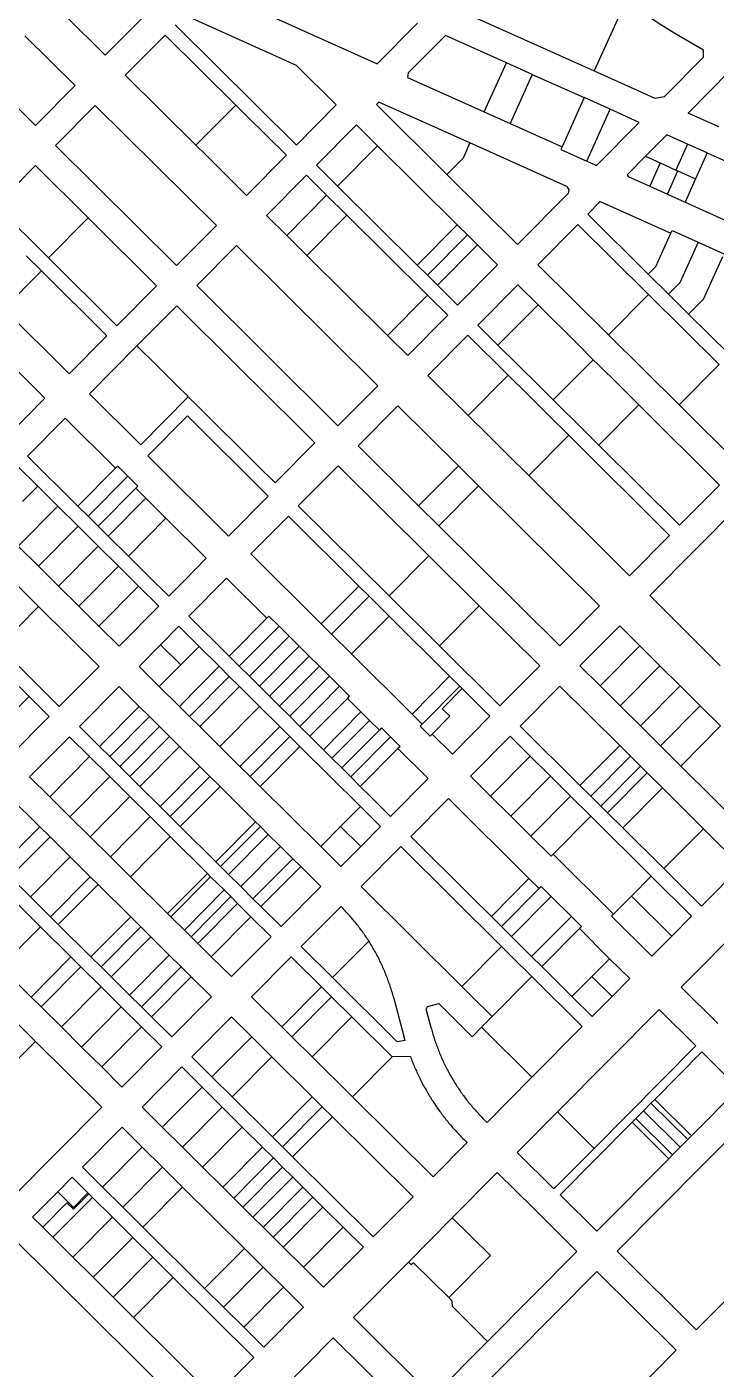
# Model space of a CAD drawing. Header units: inches. Extents: x 486468 to 494399, y 5455955 to 5460553.
# Drawn here: x 490623 to 491111, y 5458682 to 5459633 of the extents above; entities that cross this region are included whole.
import ezdxf

# ---------------------------------------------------------------- set-up
doc = ezdxf.new("R2010")
doc.units = ezdxf.units.IN
doc.header["$MEASUREMENT"] = 0
doc.layers.add('ParcelLines', color=10, linetype='Continuous')

msp = doc.modelspace()

# ---------------------------------------------------------------- linework, layer by layer
at = {"layer": 'ParcelLines', "color": 1}
for p, q in [((490753.236, 5459659.712), (490870.935, 5459606.815)), ((490715.335, 5459650.01), (490678.385, 5459612.809)), ((491046.869, 5459651.099), (491024.613, 5459601.675)), ((490678.385, 5459612.809), (490649.825, 5459641.149)), ((490734.939, 5459641.212), (490813.519, 5459605.788)), ((490941.177, 5459639.171), (491024.613, 5459601.675)), ((490728.009, 5459634.236), (490813.716, 5459549.13)), ((490870.935, 5459606.815), (490899.386, 5459635.416)), ((490657.084, 5459591.358), (490621.632, 5459626.561)), ((490692.635, 5459598.659), (490720.885, 5459627.11)), ((490720.885, 5459627.11), (490770.905, 5459577.481)), ((490919.286, 5459626.866), (490892.78, 5459600.267)), ((490962.376, 5459607.497), (490919.286, 5459626.866)), ((491074.389, 5459583.659), (491101.844, 5459611.333)), ((491101.844, 5459611.333), (491101.919, 5459616.333)), ((490589.54, 5459602.169), (490628.984, 5459563.057)), ((490841.965, 5459577.629), (490813.519, 5459605.788)), ((490892.78, 5459600.267), (490892.448, 5459597.155)), ((490946.735, 5459572.766), (490962.376, 5459607.497)), ((490980.726, 5459599.248), (490962.376, 5459607.497)), ((490980.726, 5459599.248), (490965.085, 5459564.517)), ((490980.726, 5459599.248), (491017.385, 5459582.778)), ((491024.613, 5459601.675), (491067.55, 5459582.38)), ((491120.575, 5459601.658), (491091.017, 5459571.868)), ((490628.984, 5459563.057), (490657.084, 5459591.358)), ((490742.645, 5459549.02), (490692.635, 5459598.659)), ((490892.448, 5459597.155), (490946.735, 5459572.766)), ((491017.385, 5459582.778), (491001.785, 5459548.017)), ((491035.735, 5459574.529), (491017.385, 5459582.778)), ((491067.55, 5459582.38), (491074.389, 5459583.659)), ((490643.284, 5459548.907), (490671.384, 5459577.208)), ((490671.384, 5459577.208), (490757.084, 5459492.159)), ((490742.645, 5459549.02), (490770.905, 5459577.481)), ((490841.965, 5459577.629), (490813.716, 5459549.13)), ((490872.108, 5459579.636), (490870.371, 5459577.887)), ((490870.371, 5459577.887), (490920.327, 5459528.319)), ((490936.607, 5459550.659), (490872.108, 5459579.636)), ((490946.735, 5459572.766), (490965.085, 5459564.517)), ((491019.245, 5459537.838), (491035.735, 5459574.529)), ((491056.335, 5459565.269), (491035.735, 5459574.529)), ((491112.87, 5459562.042), (491091.017, 5459571.868)), ((490856.236, 5459563.463), (490827.985, 5459534.963)), ((490871.166, 5459548.644), (490856.236, 5459563.463)), ((490965.085, 5459564.517), (491001.785, 5459548.017)), ((491026.085, 5459534.768), (491056.335, 5459565.269)), ((491075.985, 5459556.519), (491060.815, 5459541.239)), ((491090.695, 5459549.9), (491075.985, 5459556.519)), ((490728.934, 5459463.858), (490643.284, 5459548.907)), ((490806.635, 5459542.011), (490778.385, 5459513.56)), ((490842.895, 5459520.173), (490871.166, 5459548.644)), ((490927.624, 5459492.655), (490871.166, 5459548.644)), ((490936.607, 5459550.659), (490931.736, 5459539.817)), ((491005.237, 5459519.828), (490936.607, 5459550.659)), ((491001.785, 5459548.017), (491000.885, 5459546.067)), ((491000.885, 5459546.067), (491019.245, 5459537.838)), ((491090.695, 5459549.9), (491082.435, 5459531.519)), ((491104.605, 5459543.65), (491090.695, 5459549.9)), ((491104.605, 5459543.65), (491096.325, 5459525.279)), ((491104.605, 5459543.65), (491141.269, 5459527.165)), ((490600.984, 5459506.256), (490629.134, 5459534.607)), ((490629.134, 5459534.607), (490666.344, 5459497.667)), ((490827.985, 5459534.963), (490842.895, 5459520.173)), ((490931.736, 5459539.817), (490920.327, 5459528.319)), ((491019.245, 5459537.838), (491026.085, 5459534.768)), ((491060.815, 5459541.239), (491047.885, 5459528.218)), ((491060.815, 5459541.239), (491071.285, 5459536.519)), ((491071.285, 5459536.519), (491063.885, 5459520.119)), ((491071.285, 5459536.519), (491082.435, 5459531.519)), ((490792.635, 5459499.411), (490820.885, 5459527.862)), ((490820.885, 5459527.862), (490835.165, 5459513.692)), ((490920.327, 5459528.319), (490970.278, 5459478.751)), ((491047.885, 5459528.218), (491048.535, 5459527.018)), ((491048.535, 5459527.018), (491063.885, 5459520.119)), ((491076.395, 5459514.489), (491083.785, 5459530.909)), ((491082.435, 5459531.519), (491083.785, 5459530.909)), ((491083.785, 5459530.909), (491096.325, 5459525.279)), ((491096.325, 5459525.279), (491088.925, 5459508.849)), ((490806.905, 5459485.241), (490835.165, 5459513.692)), ((490835.165, 5459513.692), (490849.445, 5459499.523)), ((490842.895, 5459520.173), (490899.345, 5459464.173)), ((490970.278, 5459478.751), (491006.081, 5459514.829)), ((491005.237, 5459519.828), (491006.475, 5459517.425)), ((491006.475, 5459517.425), (491006.081, 5459514.829)), ((491063.885, 5459520.119), (491076.395, 5459514.489)), ((491076.395, 5459514.489), (491088.925, 5459508.849)), ((490638.223, 5459469.296), (490600.984, 5459506.256)), ((491019.967, 5459500.267), (491028.851, 5459509.224)), ((491028.851, 5459509.224), (491078.821, 5459486.761)), ((491088.925, 5459508.849), (491125.591, 5459492.352)), ((490638.223, 5459469.296), (490666.344, 5459497.667)), ((490666.344, 5459497.667), (490714.784, 5459449.559)), ((490806.905, 5459485.241), (490792.635, 5459499.411)), ((490849.445, 5459499.523), (490821.185, 5459471.061)), ((490849.445, 5459499.523), (490906.554, 5459442.883)), ((491062.816, 5459457.722), (491019.967, 5459500.267)), ((490757.084, 5459492.159), (490728.934, 5459463.858)), ((490821.185, 5459471.061), (490806.905, 5459485.241)), ((490899.345, 5459464.173), (490927.624, 5459492.655)), ((490934.774, 5459485.555), (490906.495, 5459457.073)), ((490934.774, 5459485.555), (490927.624, 5459492.655)), ((490941.874, 5459478.505), (490934.774, 5459485.555)), ((491012.984, 5459493.017), (490984.634, 5459464.466)), ((491012.984, 5459493.017), (491062.964, 5459443.397)), ((491068.209, 5459463.154), (491078.821, 5459486.761)), ((491078.821, 5459486.761), (491079.698, 5459488.711)), ((491079.698, 5459488.711), (491098.05, 5459480.426)), ((490743.184, 5459449.659), (490771.334, 5459478.01)), ((490771.334, 5459478.01), (490871.284, 5459378.811)), ((490913.625, 5459450.004), (490941.874, 5459478.505)), ((490956.184, 5459464.315), (490941.874, 5459478.505)), ((491098.05, 5459480.426), (491085.05, 5459451.575)), ((491098.05, 5459480.426), (491116.4, 5459472.176)), ((490633.284, 5459460.056), (490622.474, 5459470.796)), ((490686.633, 5459421.258), (490638.223, 5459469.296)), ((490878.284, 5459414.362), (490821.185, 5459471.061)), ((491101.9, 5459439.975), (491115.5, 5459470.276)), ((490606.684, 5459433.256), (490633.284, 5459460.056)), ((490679.533, 5459414.108), (490633.284, 5459460.056)), ((490899.345, 5459464.173), (490906.495, 5459457.073)), ((490906.495, 5459457.073), (490913.625, 5459450.004)), ((490927.884, 5459435.864), (490956.184, 5459464.315)), ((490984.634, 5459464.466), (491034.623, 5459414.856)), ((491062.816, 5459457.722), (491068.209, 5459463.154)), ((491077.1, 5459443.575), (491062.816, 5459457.722)), ((490714.784, 5459449.559), (490686.633, 5459421.258)), ((490843.133, 5459350.41), (490743.184, 5459449.659)), ((490913.625, 5459450.004), (490927.884, 5459435.864)), ((490942.183, 5459421.664), (490970.484, 5459450.215)), ((490970.484, 5459450.215), (490984.764, 5459436.045)), ((491085.05, 5459451.575), (491077.1, 5459443.575)), ((490906.554, 5459442.883), (490878.284, 5459414.362)), ((490906.554, 5459442.883), (490920.834, 5459428.713)), ((491034.623, 5459414.856), (491062.964, 5459443.397)), ((491112.923, 5459393.808), (491062.964, 5459443.397)), ((491091.37, 5459429.405), (491077.1, 5459443.575)), ((491091.37, 5459429.405), (491101.9, 5459439.975)), ((490606.684, 5459433.256), (490652.934, 5459387.257)), ((490700.913, 5459407.078), (490729.034, 5459435.409)), ((490920.834, 5459428.713), (490892.534, 5459400.212)), ((490956.433, 5459407.514), (490984.764, 5459436.045)), ((491119.959, 5459401.035), (491091.37, 5459429.405)), ((490956.433, 5459407.514), (490942.183, 5459421.664)), ((490635.784, 5459369.956), (490592.984, 5459412.456)), ((490652.934, 5459387.257), (490679.533, 5459414.108)), ((490892.534, 5459400.212), (490878.284, 5459414.362)), ((490935.084, 5459414.514), (490906.784, 5459386.012)), ((490963.643, 5459386.174), (490935.084, 5459414.514)), ((491034.623, 5459414.856), (491084.593, 5459365.276)), ((490667.184, 5459373.107), (490700.913, 5459407.078)), ((490995.547, 5459368.692), (491023.878, 5459397.214)), ((491112.923, 5459393.808), (491084.593, 5459365.276)), ((490906.784, 5459386.012), (490935.334, 5459357.663)), ((490963.643, 5459386.174), (490935.334, 5459357.663)), ((490703.533, 5459337.007), (490667.184, 5459373.107)), ((490737.233, 5459370.958), (490703.533, 5459337.007)), ((490871.284, 5459378.811), (490843.133, 5459350.41)), ((490609.183, 5459343.105), (490635.784, 5459369.956)), ((490857.433, 5459336.26), (490885.534, 5459364.612)), ((490885.534, 5459364.612), (490928.383, 5459322.062)), ((491027.852, 5459336.635), (491056.173, 5459365.156)), ((491056.173, 5459365.156), (491113.282, 5459308.466)), ((491084.593, 5459365.276), (491127.432, 5459322.767)), ((490650.034, 5459355.756), (490623.433, 5459328.956)), ((490685.783, 5459320.307), (490650.034, 5459355.756)), ((490736.633, 5459357.408), (490708.533, 5459329.057)), ((490793.783, 5459300.659), (490736.633, 5459357.408)), ((490978.162, 5459315.133), (491006.482, 5459343.664)), ((491077.882, 5459272.815), (491006.482, 5459343.664)), ((490826.821, 5459338.307), (490798.671, 5459309.956)), ((490900.283, 5459293.711), (490857.433, 5459336.26)), ((491084.932, 5459279.965), (491027.852, 5459336.635)), ((490623.433, 5459328.956), (490659.133, 5459293.506)), ((490708.533, 5459329.057), (490765.632, 5459272.308)), ((490630.633, 5459307.656), (490616.383, 5459321.805)), ((490685.783, 5459320.307), (490659.133, 5459293.506)), ((490666.283, 5459286.406), (490694.383, 5459314.757)), ((490687.283, 5459321.807), (490685.783, 5459320.307)), ((490694.383, 5459314.757), (490687.283, 5459321.807)), ((490701.533, 5459307.657), (490694.383, 5459314.757)), ((490843.202, 5459322.112), (490815.045, 5459293.752)), ((490907.44, 5459258.334), (490843.202, 5459322.112)), ((490900.283, 5459293.711), (490928.383, 5459322.062)), ((490928.383, 5459322.062), (490942.633, 5459307.912)), ((490978.162, 5459315.133), (491049.531, 5459244.264)), ((490630.633, 5459307.656), (490619.903, 5459296.835)), ((490644.923, 5459293.446), (490630.633, 5459307.656)), ((490700.033, 5459306.157), (490673.403, 5459279.336)), ((490700.033, 5459306.157), (490701.533, 5459307.657)), ((490707.182, 5459299.057), (490700.033, 5459306.157)), ((490942.633, 5459307.912), (490914.553, 5459279.541)), ((490942.633, 5459307.912), (491028.281, 5459222.863)), ((491113.282, 5459308.466), (491084.932, 5459279.965)), ((490707.182, 5459299.057), (490680.533, 5459272.256)), ((490721.432, 5459284.907), (490707.182, 5459299.057)), ((490765.632, 5459272.308), (490793.783, 5459300.659)), ((490616.833, 5459265.105), (490644.923, 5459293.446)), ((490659.193, 5459279.276), (490644.923, 5459293.446)), ((490659.133, 5459293.506), (490666.283, 5459286.406)), ((490666.283, 5459286.406), (490673.403, 5459279.336)), ((490781.432, 5459259.658), (490808.083, 5459286.509)), ((490808.083, 5459286.509), (490858.022, 5459236.899)), ((490815.045, 5459293.752), (490879.293, 5459229.978)), ((490914.553, 5459279.541), (490900.283, 5459293.711)), ((491127.582, 5459294.316), (491063.831, 5459230.114)), ((490659.193, 5459279.276), (490631.083, 5459250.955)), ((490673.473, 5459265.096), (490659.193, 5459279.276)), ((490673.403, 5459279.336), (490680.533, 5459272.256)), ((490694.833, 5459258.056), (490721.432, 5459284.907)), ((490721.432, 5459284.907), (490749.982, 5459256.547)), ((491000.181, 5459194.512), (490914.553, 5459279.541)), ((490680.533, 5459272.256), (490694.833, 5459258.056)), ((491049.531, 5459244.264), (491077.882, 5459272.815)), ((490616.833, 5459265.105), (490631.083, 5459250.955)), ((490645.353, 5459236.785), (490673.473, 5459265.096)), ((490687.743, 5459250.916), (490673.473, 5459265.096)), ((490831.372, 5459210.048), (490781.432, 5459259.658)), ((490879.293, 5459229.978), (490907.44, 5459258.334)), ((490907.44, 5459258.334), (490943.127, 5459222.901)), ((490631.083, 5459250.955), (490645.353, 5459236.785)), ((490687.743, 5459250.916), (490659.633, 5459222.605)), ((490701.983, 5459236.756), (490687.743, 5459250.916)), ((490737.632, 5459215.556), (490764.232, 5459242.407)), ((490792.782, 5459214.057), (490764.232, 5459242.407)), ((490631.193, 5459222.515), (490616.953, 5459236.674)), ((490645.353, 5459236.785), (490659.633, 5459222.605)), ((490673.903, 5459208.435), (490701.983, 5459236.756)), ((490716.283, 5459222.556), (490701.983, 5459236.756)), ((490858.022, 5459236.899), (490831.372, 5459210.048)), ((490838.522, 5459202.948), (490865.172, 5459229.799)), ((490858.022, 5459236.899), (490865.172, 5459229.799)), ((490865.172, 5459229.799), (490879.442, 5459215.619)), ((490914.986, 5459194.548), (490879.293, 5459229.978)), ((491063.831, 5459230.114), (491113.74, 5459180.525)), ((490631.193, 5459222.515), (490603.083, 5459194.154)), ((490674.033, 5459179.955), (490631.193, 5459222.515)), ((490659.633, 5459222.605), (490673.903, 5459208.435)), ((490688.183, 5459194.255), (490716.283, 5459222.556)), ((490914.986, 5459194.548), (490943.127, 5459222.901)), ((490985.952, 5459180.382), (490943.127, 5459222.901)), ((491028.281, 5459222.863), (491000.181, 5459194.512)), ((490766.182, 5459187.206), (490737.632, 5459215.556)), ((490792.782, 5459214.057), (490766.182, 5459187.206)), ((490794.282, 5459215.557), (490792.782, 5459214.057)), ((490801.432, 5459208.457), (490794.282, 5459215.557)), ((490838.522, 5459202.948), (490831.372, 5459210.048)), ((490879.442, 5459215.619), (490852.772, 5459188.798)), ((490879.442, 5459215.619), (490922.231, 5459173.11)), ((490673.903, 5459208.435), (490688.183, 5459194.255)), ((490730.532, 5459208.406), (490717.643, 5459195.396)), ((490744.832, 5459194.206), (490730.532, 5459208.406)), ((490773.332, 5459180.107), (490801.432, 5459208.457)), ((490808.582, 5459201.357), (490780.481, 5459173.007)), ((490808.582, 5459201.357), (490801.432, 5459208.457)), ((490815.732, 5459194.257), (490808.582, 5459201.357)), ((490852.772, 5459188.798), (490838.522, 5459202.948)), ((491014.43, 5459180.312), (491042.581, 5459208.663)), ((491042.581, 5459208.663), (491056.821, 5459194.503)), ((490603.083, 5459194.154), (490645.932, 5459151.604)), ((490717.643, 5459195.396), (490702.433, 5459180.055)), ((490717.643, 5459195.396), (490731.953, 5459181.236)), ((490731.953, 5459181.236), (490744.832, 5459194.206)), ((490759.092, 5459180.066), (490744.832, 5459194.206)), ((490787.601, 5459165.937), (490815.732, 5459194.257)), ((490822.852, 5459187.188), (490815.732, 5459194.257)), ((490914.986, 5459194.548), (490957.817, 5459152.032)), ((491056.821, 5459194.503), (491028.68, 5459166.163)), ((491056.821, 5459194.503), (491071.07, 5459180.354)), ((490716.712, 5459165.885), (490731.953, 5459181.236)), ((490773.332, 5459180.107), (490766.182, 5459187.206)), ((490822.852, 5459187.188), (490794.731, 5459158.857)), ((490829.982, 5459180.108), (490822.852, 5459187.188)), ((490895.581, 5459146.26), (490852.772, 5459188.798)), ((490610.282, 5459172.854), (490624.582, 5459158.654)), ((490645.932, 5459151.604), (490674.033, 5459179.955)), ((490702.433, 5459180.055), (490716.712, 5459165.885)), ((490730.982, 5459151.715), (490759.092, 5459180.066)), ((490766.241, 5459172.966), (490738.142, 5459144.615)), ((490766.241, 5459172.966), (490759.092, 5459180.066)), ((490773.391, 5459165.866), (490766.241, 5459172.966)), ((490780.481, 5459173.007), (490773.332, 5459180.107)), ((490787.601, 5459165.937), (490780.481, 5459173.007)), ((490801.881, 5459151.757), (490829.982, 5459180.108)), ((490837.131, 5459173.008), (490809.031, 5459144.657)), ((490837.131, 5459173.008), (490829.982, 5459180.108)), ((490844.281, 5459165.908), (490837.131, 5459173.008)), ((490922.231, 5459173.11), (490895.581, 5459146.26)), ((490922.231, 5459173.11), (490929.381, 5459166.01)), ((490957.817, 5459152.032), (490985.952, 5459180.382)), ((491028.68, 5459166.163), (491014.43, 5459180.312)), ((491042.93, 5459152.013), (491071.07, 5459180.354)), ((491071.07, 5459180.354), (491085.36, 5459166.144)), ((490688.282, 5459165.755), (490660.132, 5459137.404)), ((490702.532, 5459151.605), (490688.282, 5459165.755)), ((490716.712, 5459165.885), (490730.982, 5459151.715)), ((490745.292, 5459137.515), (490773.391, 5459165.866)), ((490787.671, 5459151.696), (490773.391, 5459165.866)), ((490794.731, 5459158.857), (490787.601, 5459165.937)), ((490816.181, 5459137.557), (490844.281, 5459165.908)), ((490851.401, 5459158.828), (490844.281, 5459165.908)), ((490902.741, 5459139.18), (490929.381, 5459166.01)), ((490931.091, 5459164.32), (490916.931, 5459150.01)), ((490929.381, 5459166.01), (490931.091, 5459164.32)), ((490931.091, 5459164.32), (490950.781, 5459144.761)), ((491000.23, 5459166.062), (490972.131, 5459137.711)), ((491042.63, 5459123.962), (491000.23, 5459166.062)), ((491042.93, 5459152.013), (491028.68, 5459166.163)), ((491085.36, 5459166.144), (491057.23, 5459137.813)), ((491085.36, 5459166.144), (491099.61, 5459151.994)), ((490596.452, 5459130.333), (490624.582, 5459158.654)), ((490624.582, 5459158.654), (490638.832, 5459144.504)), ((490801.881, 5459151.757), (490794.731, 5459158.857)), ((490849.898, 5459157.315), (490823.281, 5459130.508)), ((490849.898, 5459157.315), (490851.401, 5459158.828)), ((490849.898, 5459157.315), (490859.43, 5459147.843)), ((491057.23, 5459137.813), (491042.93, 5459152.013)), ((491071.48, 5459123.663), (491099.61, 5459151.994)), ((491099.61, 5459151.994), (491113.88, 5459137.814)), ((490638.832, 5459144.504), (490610.732, 5459116.153)), ((490674.412, 5459123.234), (490702.532, 5459151.605)), ((490709.682, 5459144.505), (490681.572, 5459116.144)), ((490709.682, 5459144.505), (490702.532, 5459151.605)), ((490716.832, 5459137.405), (490709.682, 5459144.505)), ((490730.982, 5459151.715), (490738.142, 5459144.615)), ((490738.142, 5459144.615), (490745.292, 5459137.515)), ((490759.542, 5459123.366), (490787.671, 5459151.696)), ((490801.941, 5459137.526), (490787.671, 5459151.696)), ((490809.031, 5459144.657), (490801.881, 5459151.757)), ((490816.181, 5459137.557), (490809.031, 5459144.657)), ((490832.841, 5459121.018), (490859.43, 5459147.843)), ((490859.43, 5459147.843), (490865.531, 5459141.759)), ((490895.581, 5459146.26), (490902.741, 5459139.18)), ((490922.331, 5459144.66), (490909.881, 5459132.11)), ((490916.931, 5459150.01), (490922.331, 5459144.66)), ((490950.781, 5459144.761), (490924.131, 5459117.91)), ((490660.132, 5459137.404), (490674.412, 5459123.234)), ((490688.692, 5459109.074), (490716.832, 5459137.405)), ((490723.962, 5459130.335), (490716.832, 5459137.405)), ((490745.292, 5459137.515), (490759.542, 5459123.366)), ((490773.821, 5459109.187), (490801.941, 5459137.526)), ((490809.071, 5459130.446), (490801.941, 5459137.526)), ((490823.281, 5459130.508), (490816.181, 5459137.557)), ((490865.531, 5459141.759), (490838.931, 5459114.958)), ((490845.831, 5459108.108), (490872.481, 5459134.909)), ((490872.481, 5459134.909), (490865.531, 5459141.759)), ((490873.981, 5459136.409), (490872.481, 5459134.909)), ((490873.981, 5459136.409), (490880.401, 5459130.029)), ((490902.741, 5459139.18), (490901.241, 5459137.67)), ((490908.381, 5459130.61), (490901.241, 5459137.67)), ((490972.131, 5459137.711), (491014.479, 5459095.661)), ((491071.48, 5459123.663), (491057.23, 5459137.813)), ((491113.88, 5459137.814), (491085.779, 5459109.463)), ((490624.932, 5459101.904), (490653.082, 5459130.254)), ((490653.082, 5459130.254), (490667.342, 5459116.114)), ((490723.962, 5459130.335), (490695.822, 5459101.995)), ((490731.092, 5459123.265), (490723.962, 5459130.335)), ((490809.071, 5459130.446), (490780.971, 5459102.087)), ((490816.221, 5459123.347), (490809.071, 5459130.446)), ((490832.841, 5459121.018), (490823.281, 5459130.508)), ((490880.401, 5459130.029), (490852.281, 5459101.708)), ((490880.401, 5459130.029), (490887.131, 5459123.359)), ((490909.881, 5459132.11), (490908.381, 5459130.61)), ((490924.131, 5459117.91), (490909.881, 5459132.11)), ((490936.931, 5459102.26), (490965.031, 5459130.611)), ((490965.031, 5459130.611), (490979.33, 5459116.411)), ((491042.63, 5459123.962), (491014.479, 5459095.661)), ((491050.18, 5459116.462), (491042.63, 5459123.962)), ((491085.779, 5459109.463), (491071.48, 5459123.663)), ((490667.342, 5459116.114), (490639.212, 5459087.734)), ((490667.342, 5459116.114), (490681.622, 5459101.945)), ((490674.412, 5459123.234), (490681.572, 5459116.144)), ((490681.572, 5459116.144), (490688.692, 5459109.074)), ((490702.982, 5459094.905), (490731.092, 5459123.265)), ((490745.372, 5459109.086), (490731.092, 5459123.265)), ((490759.542, 5459123.366), (490773.821, 5459109.187)), ((490816.221, 5459123.347), (490788.091, 5459095.017)), ((490859.05, 5459080.828), (490816.221, 5459123.347)), ((490838.931, 5459114.958), (490832.841, 5459121.018)), ((490845.831, 5459108.108), (490838.931, 5459114.958)), ((490858.981, 5459095.058), (490885.631, 5459121.849)), ((490887.131, 5459123.359), (490885.631, 5459121.849)), ((490885.631, 5459121.849), (490907.031, 5459100.599)), ((490979.33, 5459116.411), (490951.2, 5459088.08)), ((490979.33, 5459116.411), (490993.579, 5459102.261)), ((491022.079, 5459088.111), (491050.18, 5459116.462)), ((491057.329, 5459109.362), (491050.18, 5459116.462)), ((490688.692, 5459109.074), (490695.822, 5459101.995)), ((490745.372, 5459109.086), (490717.262, 5459080.735)), ((490752.522, 5459101.996), (490745.372, 5459109.086)), ((490773.821, 5459109.187), (490780.971, 5459102.087)), ((490852.281, 5459101.708), (490845.831, 5459108.108)), ((491057.329, 5459109.362), (491029.179, 5459081.061)), ((491033.949, 5459076.331), (491062.069, 5459104.652)), ((491062.069, 5459104.652), (491057.329, 5459109.362)), ((491072.879, 5459093.912), (491062.069, 5459104.652)), ((491142.828, 5459052.813), (491085.779, 5459109.463)), ((490639.212, 5459087.734), (490624.932, 5459101.904)), ((490653.472, 5459073.594), (490681.622, 5459101.945)), ((490681.622, 5459101.945), (490695.902, 5459087.775)), ((490695.822, 5459101.995), (490702.982, 5459094.905)), ((490702.982, 5459094.905), (490717.262, 5459080.735)), ((490724.392, 5459073.665), (490752.522, 5459101.996)), ((490759.672, 5459094.896), (490731.542, 5459066.565)), ((490759.672, 5459094.896), (490752.522, 5459101.996)), ((490784.761, 5459069.986), (490759.672, 5459094.896)), ((490780.971, 5459102.087), (490788.091, 5459095.017)), ((490788.091, 5459095.017), (490830.93, 5459052.507)), ((490858.981, 5459095.058), (490852.281, 5459101.708)), ((490907.031, 5459100.599), (490880.43, 5459073.758)), ((490951.2, 5459088.08), (490936.931, 5459102.26)), ((490965.44, 5459073.92), (490993.579, 5459102.261)), ((490993.579, 5459102.261), (491007.829, 5459088.111)), ((491014.479, 5459095.661), (491022.079, 5459088.111)), ((490632.192, 5459066.424), (490610.782, 5459087.654)), ((490653.472, 5459073.594), (490639.212, 5459087.734)), ((490667.792, 5459059.414), (490695.902, 5459087.775)), ((490695.902, 5459087.775), (490710.182, 5459073.605)), ((490894.68, 5459059.608), (490921.3, 5459086.419)), ((490921.3, 5459086.419), (490978.37, 5459029.739)), ((490965.44, 5459073.92), (490951.2, 5459088.08)), ((491007.829, 5459088.111), (490979.71, 5459059.74)), ((491007.829, 5459088.111), (491022.099, 5459073.941)), ((491022.079, 5459088.111), (491029.179, 5459081.061)), ((491072.879, 5459093.912), (491044.759, 5459065.591)), ((491101.959, 5459065.043), (491072.879, 5459093.912)), ((490717.262, 5459080.735), (490724.392, 5459073.665)), ((490844.98, 5459066.657), (490859.05, 5459080.828)), ((490873.33, 5459066.658), (490859.05, 5459080.828)), ((491029.179, 5459081.061), (491033.949, 5459076.331)), ((491033.949, 5459076.331), (491044.759, 5459065.591)), ((490604.093, 5459038.063), (490632.192, 5459066.424)), ((490639.352, 5459059.324), (490632.192, 5459066.424)), ((490653.472, 5459073.594), (490667.792, 5459059.414)), ((490710.182, 5459073.605), (490682.072, 5459045.244)), ((490710.182, 5459073.605), (490724.472, 5459059.445)), ((490724.392, 5459073.665), (490731.542, 5459066.565)), ((490731.542, 5459066.565), (490756.641, 5459041.665)), ((490784.761, 5459069.986), (490756.641, 5459041.665)), ((490760.081, 5459038.255), (490788.22, 5459066.546)), ((490788.22, 5459066.546), (490784.761, 5459069.986)), ((490793.82, 5459060.996), (490788.22, 5459066.546)), ((490830.93, 5459052.507), (490844.98, 5459066.657)), ((490844.98, 5459066.657), (490859.27, 5459052.467)), ((490859.27, 5459052.467), (490873.33, 5459066.658)), ((490979.71, 5459059.74), (490965.44, 5459073.92)), ((490995.479, 5459047.11), (491022.099, 5459073.941)), ((491022.099, 5459073.941), (491064.928, 5459031.411)), ((490639.352, 5459059.324), (490611.243, 5459030.973)), ((490653.632, 5459045.154), (490639.352, 5459059.324)), ((490682.072, 5459045.244), (490667.792, 5459059.414)), ((490696.331, 5459031.104), (490724.472, 5459059.445)), ((490724.472, 5459059.445), (490750.871, 5459033.245)), ((490793.82, 5459060.996), (490765.731, 5459032.655)), ((490802.48, 5459052.396), (490793.82, 5459060.996)), ((490993.979, 5459045.56), (490979.71, 5459059.74)), ((491044.759, 5459065.591), (491073.739, 5459036.822)), ((491073.739, 5459036.822), (491101.959, 5459065.043)), ((491128.678, 5459038.513), (491101.959, 5459065.043)), ((490774.391, 5459024.065), (490802.48, 5459052.396)), ((490811.13, 5459043.806), (490802.48, 5459052.396)), ((490830.93, 5459052.507), (490845.23, 5459038.307)), ((490845.23, 5459038.307), (490859.27, 5459052.467)), ((490859.48, 5459024.157), (490887.63, 5459052.458)), ((490887.63, 5459052.458), (490958.979, 5458981.608)), ((490625.532, 5459016.803), (490653.632, 5459045.154)), ((490667.882, 5459031.004), (490653.632, 5459045.154)), ((490696.331, 5459031.104), (490682.072, 5459045.244)), ((490756.641, 5459041.665), (490760.081, 5459038.255)), ((490760.081, 5459038.255), (490765.731, 5459032.655)), ((490811.13, 5459043.806), (490783.021, 5459015.495)), ((490788.671, 5459009.895), (490816.78, 5459038.206)), ((490816.78, 5459038.206), (490811.13, 5459043.806)), ((490831.03, 5459024.056), (490816.78, 5459038.206)), ((490995.479, 5459047.11), (490993.979, 5459045.56)), ((491038.278, 5459004.56), (490995.479, 5459047.11)), ((491100.528, 5459010.212), (491128.678, 5459038.513)), ((490611.243, 5459030.973), (490625.532, 5459016.803)), ((490667.882, 5459031.004), (490639.781, 5459002.653)), ((490673.331, 5459025.604), (490667.882, 5459031.004)), ((490722.521, 5459005.144), (490696.331, 5459031.104)), ((490750.871, 5459033.245), (490722.521, 5459005.144)), ((490724.931, 5459002.754), (490753.031, 5459031.105)), ((490750.871, 5459033.245), (490753.031, 5459031.105)), ((490753.031, 5459031.105), (490762.541, 5459021.675)), ((490765.731, 5459032.655), (490774.391, 5459024.065)), ((490951.769, 5459002.899), (490978.37, 5459029.739)), ((490978.37, 5459029.739), (490985.526, 5459022.648)), ((491064.928, 5459031.411), (491050.858, 5459017.231)), ((491064.928, 5459031.411), (491093.478, 5459003.061)), ((491073.739, 5459036.822), (491100.528, 5459010.212)), ((490645.181, 5458997.303), (490673.331, 5459025.604)), ((490696.481, 5459002.654), (490673.331, 5459025.604)), ((490762.541, 5459021.675), (490734.421, 5458993.344)), ((490762.541, 5459021.675), (490767.291, 5459016.965)), ((490774.391, 5459024.065), (490783.021, 5459015.495)), ((490802.931, 5458995.755), (490831.03, 5459024.056)), ((490930.879, 5458953.257), (490859.48, 5459024.157)), ((490985.526, 5459022.648), (490958.869, 5458995.849)), ((490987.019, 5459024.15), (490985.526, 5459022.648)), ((490987.019, 5459024.15), (490994.118, 5459017.1)), ((490533.333, 5459009.552), (490629.173, 5458914.443)), ((490611.273, 5459016.743), (490632.711, 5458995.483)), ((490625.532, 5459016.803), (490639.781, 5459002.653)), ((490739.191, 5458988.614), (490767.291, 5459016.965)), ((490743.931, 5458983.904), (490772.081, 5459012.205)), ((490767.291, 5459016.965), (490772.081, 5459012.205)), ((490772.081, 5459012.205), (490781.591, 5459002.775)), ((490783.021, 5459015.495), (490788.671, 5459009.895)), ((490788.671, 5459009.895), (490802.931, 5458995.755)), ((490817.229, 5458981.606), (490845.33, 5459009.906)), ((490994.118, 5459017.1), (490966.019, 5458988.739)), ((490994.118, 5459017.1), (491008.408, 5459002.89)), ((491050.858, 5459017.231), (491038.278, 5459004.56)), ((491050.858, 5459017.231), (491079.398, 5458988.881)), ((490639.781, 5459002.653), (490645.181, 5458997.303)), ((490696.481, 5459002.654), (490668.351, 5458974.323)), ((490703.581, 5458995.604), (490696.481, 5459002.654)), ((490724.931, 5459002.754), (490722.521, 5459005.144)), ((490734.421, 5458993.344), (490724.931, 5459002.754)), ((490753.471, 5458974.445), (490781.591, 5459002.775)), ((490781.591, 5459002.775), (490795.881, 5458988.605)), ((490958.869, 5458995.849), (490951.769, 5459002.899)), ((490980.259, 5458974.589), (491008.408, 5459002.89)), ((491008.408, 5459002.89), (491015.528, 5458995.81)), ((491036.778, 5459003.06), (491038.278, 5459004.56)), ((491065.328, 5458974.71), (491036.778, 5459003.06)), ((491093.478, 5459003.061), (491079.398, 5458988.881)), ((490632.711, 5458995.483), (490604.602, 5458967.172)), ((490632.711, 5458995.483), (490654.121, 5458974.243)), ((490645.181, 5458997.303), (490668.351, 5458974.323)), ((490675.481, 5458967.253), (490703.581, 5458995.604)), ((490710.731, 5458988.504), (490703.581, 5458995.604)), ((490739.191, 5458988.614), (490734.421, 5458993.344)), ((490966.019, 5458988.739), (490958.869, 5458995.849)), ((490987.408, 5458967.489), (491014.078, 5458994.36)), ((491015.528, 5458995.81), (491014.078, 5458994.36)), ((491014.078, 5458994.36), (491035.445, 5458973.027)), ((491086.127, 5458952.81), (491131.328, 5458998.412)), ((490710.731, 5458988.504), (490682.631, 5458960.153)), ((490723.731, 5458975.604), (490710.731, 5458988.504)), ((490743.931, 5458983.904), (490739.191, 5458988.614)), ((490753.471, 5458974.445), (490743.931, 5458983.904)), ((490795.881, 5458988.605), (490767.731, 5458960.305)), ((490839.279, 5458959.706), (490817.229, 5458981.606)), ((490839.279, 5458959.706), (490864.949, 5458985.527)), ((490958.979, 5458981.608), (490930.879, 5458953.257)), ((490980.259, 5458974.589), (490966.019, 5458988.739)), ((491079.398, 5458988.881), (491065.328, 5458974.71)), ((490654.121, 5458974.243), (490626.032, 5458945.902)), ((490654.121, 5458974.243), (490661.251, 5458967.173)), ((490668.351, 5458974.323), (490675.481, 5458967.253)), ((490695.631, 5458947.253), (490723.731, 5458975.604)), ((490732.171, 5458967.244), (490723.731, 5458975.604)), ((490767.731, 5458960.305), (490753.471, 5458974.445)), ((490810.13, 5458974.455), (490782.03, 5458946.105)), ((490831.559, 5458953.185), (490810.13, 5458974.455)), ((490987.408, 5458967.489), (490980.259, 5458974.589)), ((491024.005, 5458961.586), (491035.445, 5458973.027)), ((491035.445, 5458973.027), (491049.725, 5458958.897)), ((490626.032, 5458945.902), (490604.602, 5458967.172)), ((490633.132, 5458938.852), (490661.251, 5458967.173)), ((490661.251, 5458967.173), (490675.531, 5458953.003)), ((490675.481, 5458967.253), (490682.631, 5458960.153)), ((490704.041, 5458938.913), (490732.171, 5458967.244)), ((490739.321, 5458960.144), (490732.171, 5458967.244)), ((491008.808, 5458946.239), (490987.408, 5458967.489)), ((490675.531, 5458953.003), (490647.442, 5458924.663)), ((490675.531, 5458953.003), (490689.821, 5458938.833)), ((490682.631, 5458960.153), (490695.631, 5458947.253)), ((490739.321, 5458960.144), (490711.201, 5458931.824)), ((490753.58, 5458946.004), (490739.321, 5458960.144)), ((490831.559, 5458953.185), (490803.43, 5458924.855)), ((490838.689, 5458946.115), (490831.559, 5458953.185)), ((490885.029, 5458914.256), (490839.279, 5458959.706)), ((490952.229, 5458932.058), (490980.349, 5458960.388)), ((490980.349, 5458960.388), (491016.028, 5458924.959)), ((491022.878, 5458960.409), (491008.808, 5458946.239)), ((491024.03, 5458961.561), (491022.878, 5458960.409)), ((491037.177, 5458946.259), (491022.878, 5458960.409)), ((491024.005, 5458961.586), (491024.03, 5458961.561)), ((491049.725, 5458958.897), (491037.177, 5458946.259)), ((491112.077, 5458927.062), (491086.127, 5458952.81)), ((490633.132, 5458938.852), (490626.032, 5458945.902)), ((490695.631, 5458947.253), (490704.041, 5458938.913)), ((490725.481, 5458917.654), (490753.58, 5458946.004)), ((490782.03, 5458946.105), (490803.43, 5458924.855)), ((490810.531, 5458917.805), (490838.689, 5458946.115)), ((490852.969, 5458931.946), (490838.689, 5458946.115)), ((490882.479, 5458945.806), (490889.829, 5458918.206)), ((491023.078, 5458932.059), (491008.808, 5458946.239)), ((491037.177, 5458946.259), (491023.078, 5458932.059)), ((490647.442, 5458924.663), (490633.132, 5458938.852)), ((490689.821, 5458938.833), (490661.722, 5458910.493)), ((490689.821, 5458938.833), (490704.071, 5458924.694)), ((490704.041, 5458938.913), (490711.201, 5458931.824)), ((490905.579, 5458937.257), (490906.629, 5458939.107)), ((490909.279, 5458923.457), (490905.579, 5458937.257)), ((490906.629, 5458939.107), (490914.479, 5458941.207)), ((490914.479, 5458941.207), (490938.079, 5458917.807)), ((490998.47, 5458864.47), (491070.477, 5458937.01)), ((491070.477, 5458937.01), (491096.428, 5458911.261)), ((490661.722, 5458910.493), (490647.442, 5458924.663)), ((490675.972, 5458896.344), (490704.071, 5458924.694)), ((490704.071, 5458924.694), (490718.381, 5458910.504)), ((490711.201, 5458931.824), (490725.481, 5458917.654)), ((490767.881, 5458931.854), (490739.731, 5458903.454)), ((490782.151, 5458917.685), (490767.881, 5458931.854)), ((490803.43, 5458924.855), (490810.531, 5458917.805)), ((490824.811, 5458903.625), (490852.969, 5458931.946)), ((490881.53, 5458903.606), (490852.969, 5458931.946)), ((490938.079, 5458917.807), (490944.729, 5458924.507)), ((490944.729, 5458924.507), (490952.229, 5458932.058)), ((490944.729, 5458924.507), (490980.449, 5458889.088)), ((491016.028, 5458924.959), (490980.449, 5458889.088)), ((490629.173, 5458914.443), (490605.634, 5458890.703)), ((490629.173, 5458914.443), (490676.083, 5458867.904)), ((490753.981, 5458889.304), (490782.151, 5458917.685)), ((490796.431, 5458903.505), (490782.151, 5458917.685)), ((490810.531, 5458917.805), (490824.811, 5458903.625)), ((490890.729, 5458915.106), (490885.029, 5458914.256)), ((490890.729, 5458915.106), (490889.829, 5458918.206)), ((490675.972, 5458896.344), (490661.722, 5458910.493)), ((490718.381, 5458910.504), (490690.282, 5458882.154)), ((491096.428, 5458911.261), (491024.439, 5458838.7)), ((491100.778, 5458906.961), (491067.398, 5458873.341)), ((491126.728, 5458881.212), (491100.778, 5458906.961)), ((490690.282, 5458882.154), (490675.972, 5458896.344)), ((490704.482, 5458867.954), (490732.631, 5458896.354)), ((490732.631, 5458896.354), (490746.932, 5458882.154)), ((490739.731, 5458903.454), (490753.981, 5458889.304)), ((490796.431, 5458903.505), (490768.262, 5458875.135)), ((490824.981, 5458875.155), (490796.431, 5458903.505)), ((490824.811, 5458903.625), (490853.36, 5458875.276)), ((490853.36, 5458875.276), (490881.53, 5458903.606)), ((490894.429, 5458903.757), (490881.53, 5458903.606)), ((490753.981, 5458889.304), (490768.262, 5458875.135)), ((490980.449, 5458889.088), (490948.73, 5458857.108)), ((490718.762, 5458853.785), (490746.932, 5458882.154)), ((490746.932, 5458882.154), (490761.182, 5458868.005)), ((491093.379, 5458847.611), (491126.728, 5458881.212)), ((490676.083, 5458867.904), (490612.786, 5458804.056)), ((490718.762, 5458853.785), (490704.482, 5458867.954)), ((490761.182, 5458868.005), (490733.013, 5458839.635)), ((490761.182, 5458868.005), (490775.462, 5458853.835)), ((490768.262, 5458875.135), (490796.812, 5458846.785)), ((490796.812, 5458846.785), (490824.981, 5458875.155)), ((490832.101, 5458868.086), (490803.962, 5458839.685)), ((490832.101, 5458868.086), (490824.981, 5458875.155)), ((490839.251, 5458860.986), (490832.101, 5458868.086)), ((490853.36, 5458875.276), (490910.481, 5458818.558)), ((491040.68, 5458765.911), (491141.028, 5458867.062)), ((491064.738, 5458870.651), (491059.379, 5458865.261)), ((491067.398, 5458873.341), (491064.738, 5458870.651)), ((491064.738, 5458870.651), (491090.719, 5458844.921)), ((491093.379, 5458847.611), (491067.398, 5458873.341)), ((490811.092, 5458832.615), (490839.251, 5458860.986)), ((490896.331, 5458804.308), (490839.251, 5458860.986)), ((490948.73, 5458857.108), (490946.53, 5458859.258)), ((490970.08, 5458835.859), (490998.47, 5458864.47)), ((491024.439, 5458838.7), (490998.47, 5458864.47)), ((491054.029, 5458859.861), (491051.339, 5458857.151)), ((491059.379, 5458865.261), (491054.029, 5458859.861)), ((491054.029, 5458859.861), (491079.989, 5458834.101)), ((491085.369, 5458839.521), (491059.379, 5458865.261)), ((490690.333, 5458853.704), (490662.235, 5458825.354)), ((490704.613, 5458839.535), (490690.333, 5458853.704)), ((490733.013, 5458839.635), (490718.762, 5458853.785)), ((490747.323, 5458825.445), (490775.462, 5458853.835)), ((490775.462, 5458853.835), (490789.742, 5458839.665)), ((491051.339, 5458857.151), (491000.381, 5458805.81)), ((491077.329, 5458831.411), (491051.339, 5458857.151)), ((490704.613, 5458839.535), (490676.485, 5458811.206)), ((490718.883, 5458825.365), (490704.613, 5458839.535)), ((490747.323, 5458825.445), (490733.013, 5458839.635)), ((490789.742, 5458839.665), (490761.583, 5458811.306)), ((490789.742, 5458839.665), (490797.552, 5458831.925)), ((490796.812, 5458846.785), (490803.962, 5458839.685)), ((490803.962, 5458839.685), (490811.092, 5458832.615)), ((490910.481, 5458818.558), (490934.58, 5458842.858)), ((490934.58, 5458842.858), (490932.38, 5458844.957)), ((491024.439, 5458838.7), (490996.081, 5458810.11)), ((491079.989, 5458834.101), (491085.369, 5458839.521)), ((491085.369, 5458839.521), (491090.719, 5458844.921)), ((491090.719, 5458844.921), (491093.379, 5458847.611)), ((490769.383, 5458803.556), (490797.552, 5458831.925)), ((490797.552, 5458831.925), (490804.022, 5458825.495)), ((490811.092, 5458832.615), (490868.183, 5458775.958)), ((490996.081, 5458810.11), (490970.08, 5458835.859)), ((491026.381, 5458780.06), (491077.329, 5458831.411)), ((491077.329, 5458831.411), (491079.989, 5458834.101)), ((490662.235, 5458825.354), (490676.485, 5458811.206)), ((490690.794, 5458797.016), (490718.883, 5458825.365)), ((490733.163, 5458811.186), (490718.883, 5458825.365)), ((490761.583, 5458811.306), (490747.323, 5458825.445)), ((490804.022, 5458825.495), (490775.863, 5458797.136)), ((490804.022, 5458825.495), (490811.142, 5458818.426)), ((490955.931, 5458821.559), (490924.081, 5458789.459)), ((490981.931, 5458795.81), (490955.931, 5458821.559)), ((490655.135, 5458818.206), (490644.845, 5458807.846)), ((490666.175, 5458807.246), (490655.135, 5458818.206)), ((490676.485, 5458811.206), (490690.794, 5458797.016)), ((490733.163, 5458811.186), (490705.044, 5458782.866)), ((490733.163, 5458811.186), (490776.899, 5458767.776)), ((490769.383, 5458803.556), (490761.583, 5458811.306)), ((490783.013, 5458790.036), (490811.142, 5458818.426)), ((490818.292, 5458811.327), (490790.143, 5458782.966)), ((490811.142, 5458818.426), (490818.292, 5458811.327)), ((490818.292, 5458811.327), (490825.422, 5458804.247)), ((490644.845, 5458807.846), (490627.036, 5458789.906)), ((490641.316, 5458775.736), (490669.415, 5458804.036)), ((490655.885, 5458796.906), (490644.845, 5458807.846)), ((490666.175, 5458807.246), (490655.885, 5458796.906)), ((490666.835, 5458806.606), (490655.886, 5458795.606)), ((490666.835, 5458806.606), (490666.175, 5458807.246)), ((490669.415, 5458804.036), (490666.835, 5458806.606)), ((490683.675, 5458789.896), (490669.415, 5458804.036)), ((490775.863, 5458797.136), (490769.383, 5458803.556)), ((490797.293, 5458775.867), (490825.422, 5458804.247)), ((490825.422, 5458804.247), (490832.572, 5458797.147)), ((490868.183, 5458775.958), (490896.331, 5458804.308)), ((491000.381, 5458805.81), (491026.381, 5458780.06)), ((490651.335, 5458800.106), (490634.186, 5458782.806)), ((490655.886, 5458795.606), (490651.335, 5458800.106)), ((490690.794, 5458797.016), (490705.044, 5458782.866)), ((490783.013, 5458790.036), (490775.863, 5458797.136)), ((490832.572, 5458797.147), (490804.423, 5458768.797)), ((490832.572, 5458797.147), (490846.853, 5458782.977)), ((491012.231, 5458765.76), (490981.931, 5458795.81)), ((490627.036, 5458789.906), (490634.186, 5458782.806)), ((490634.186, 5458782.806), (490641.316, 5458775.736)), ((490683.675, 5458789.896), (490655.596, 5458761.566)), ((490697.974, 5458775.696), (490683.675, 5458789.896)), ((490748.8, 5458739.427), (490705.044, 5458782.866)), ((490790.143, 5458782.966), (490783.013, 5458790.036)), ((490797.293, 5458775.867), (490790.143, 5458782.966)), ((490818.703, 5458754.627), (490846.853, 5458782.977)), ((490846.853, 5458782.977), (490861.133, 5458768.807)), ((490924.081, 5458789.459), (490892.982, 5458758.108)), ((490924.081, 5458789.459), (490951.055, 5458762.743)), ((491172.789, 5458786.753), (491096.781, 5458710.212)), ((490741.336, 5458648.107), (490612.887, 5458775.606)), ((490641.316, 5458775.736), (490655.596, 5458761.566)), ((490669.856, 5458747.427), (490697.974, 5458775.696)), ((490712.235, 5458761.556), (490697.974, 5458775.696)), ((490804.423, 5458768.797), (490797.293, 5458775.867)), ((490748.8, 5458739.427), (490776.899, 5458767.776)), ((490790.273, 5458754.497), (490776.899, 5458767.776)), ((490818.703, 5458754.627), (490804.423, 5458768.797)), ((490861.133, 5458768.807), (490832.983, 5458740.457)), ((490951.055, 5458762.743), (490921.555, 5458733.042)), ((490948.983, 5458702.059), (491012.231, 5458765.76)), ((491096.781, 5458710.212), (491040.68, 5458765.911)), ((490655.596, 5458761.566), (490669.856, 5458747.427)), ((490712.235, 5458761.556), (490684.157, 5458733.227)), ((490726.515, 5458747.387), (490712.235, 5458761.556)), ((490790.273, 5458754.497), (490762.124, 5458726.197)), ((490804.534, 5458740.357), (490790.273, 5458754.497)), ((490832.983, 5458740.457), (490818.703, 5458754.627)), ((490892.982, 5458758.108), (490854.084, 5458718.908)), ((490894.982, 5458756.158), (490892.982, 5458758.108)), ((490896.582, 5458757.758), (490894.982, 5458756.158)), ((490921.555, 5458733.042), (490896.582, 5458757.758)), ((490669.856, 5458747.427), (490684.157, 5458733.227)), ((490698.437, 5458719.057), (490726.515, 5458747.387)), ((490783.635, 5458690.707), (490726.515, 5458747.387)), ((490924.634, 5458648.909), (491026.482, 5458751.61)), ((491026.482, 5458751.61), (491082.631, 5458695.912)), ((490748.8, 5458739.427), (490762.124, 5458726.197)), ((490776.434, 5458712.007), (490804.534, 5458740.357)), ((490818.834, 5458726.157), (490804.534, 5458740.357)), ((490684.157, 5458733.227), (490698.437, 5458719.057)), ((490762.124, 5458726.197), (490776.434, 5458712.007)), ((490790.684, 5458697.857), (490818.834, 5458726.157)), ((490924.032, 5458730.559), (490921.555, 5458733.042)), ((490924.132, 5458726.659), (490924.032, 5458730.559)), ((490948.983, 5458702.059), (490924.132, 5458726.659)), ((490698.437, 5458719.057), (490755.536, 5458662.407)), ((490854.084, 5458718.908), (490910.333, 5458663.059)), ((490776.434, 5458712.007), (490790.684, 5458697.857)), ((490803.125, 5458667.557), (490839.884, 5458704.607)), ((490839.884, 5458704.607), (490896.185, 5458648.808)), ((490910.333, 5458663.059), (490948.983, 5458702.059)), ((491082.631, 5458695.912), (490980.784, 5458593.21)), ((490755.536, 5458662.407), (490783.635, 5458690.707))]:
    msp.add_line(p, q, dxfattribs=at)
for points in [[(491101.919, 5459616.333), (491091.768, 5459622.188), (491081.719, 5459628.22), (491071.777, 5459634.425), (491061.945, 5459640.803), (491052.226, 5459647.352), (491046.869, 5459651.099)], [(490770.905, 5459577.481), (490778.055, 5459570.381), (490792.335, 5459556.211), (490806.635, 5459542.011)], [(490778.385, 5459513.56), (490764.085, 5459527.76), (490749.805, 5459541.93), (490742.645, 5459549.02)], [(490729.034, 5459435.409), (490743.334, 5459421.209), (490757.584, 5459407.059), (490764.734, 5459399.959), (490771.884, 5459392.859), (490779.014, 5459385.779), (490786.133, 5459378.709), (490800.433, 5459364.51), (490807.583, 5459357.41), (490814.683, 5459350.36), (490826.821, 5459338.307)], [(490984.764, 5459436.045), (491013.343, 5459407.675), (491023.878, 5459397.214)], [(490737.233, 5459370.958), (490736.583, 5459371.608), (490729.463, 5459378.688), (490715.173, 5459392.898), (490700.913, 5459407.078)], [(490995.547, 5459368.692), (490985.013, 5459379.144), (490956.433, 5459407.514)], [(491023.878, 5459397.214), (491027.593, 5459393.525), (491041.893, 5459379.326), (491056.173, 5459365.156)], [(491006.482, 5459343.664), (490992.173, 5459357.854), (490977.923, 5459372.004), (490963.643, 5459386.174)], [(490798.671, 5459309.956), (490786.563, 5459321.979), (490779.413, 5459329.079), (490772.283, 5459336.159), (490758.003, 5459350.328), (490750.853, 5459357.428), (490743.703, 5459364.528), (490737.233, 5459370.958)], [(491027.852, 5459336.635), (491013.573, 5459350.804), (490999.293, 5459364.974), (490995.547, 5459368.692)], [(490935.334, 5459357.663), (490949.613, 5459343.483), (490963.882, 5459329.313), (490978.162, 5459315.133)], [(490694.833, 5459258.056), (490701.953, 5459250.986), (490709.082, 5459243.906), (490723.382, 5459229.706)], [(490723.382, 5459229.706), (490734.532, 5459240.957), (490749.982, 5459256.547)], [(490880.43, 5459073.758), (490866.131, 5459087.958), (490858.981, 5459095.058)], [(490951.769, 5459002.899), (490937.47, 5459017.098), (490923.22, 5459031.248), (490908.95, 5459045.428), (490894.68, 5459059.608)], [(490864.949, 5458985.527), (490864.429, 5458986.347), (490863.869, 5458987.197), (490863.309, 5458988.037), (490862.749, 5458988.877), (490862.169, 5458989.717), (490861.599, 5458990.547), (490861.009, 5458991.377), (490860.419, 5458992.197), (490859.829, 5458993.017), (490859.23, 5458993.837), (490858.62, 5458994.647), (490858.01, 5458995.457), (490857.39, 5458996.257), (490856.77, 5458997.057), (490856.14, 5458997.847), (490855.5, 5458998.637), (490854.86, 5458999.417), (490854.22, 5459000.197), (490853.57, 5459000.977), (490852.91, 5459001.747), (490852.25, 5459002.517), (490851.58, 5459003.277), (490850.91, 5459004.027), (490850.23, 5459004.777), (490849.54, 5459005.527), (490848.85, 5459006.267), (490848.16, 5459007.006), (490847.46, 5459007.736), (490846.75, 5459008.466), (490846.05, 5459009.186), (490845.33, 5459009.906)], [(490882.479, 5458945.806), (490882.209, 5458946.786), (490881.939, 5458947.756), (490881.659, 5458948.736), (490881.369, 5458949.706), (490881.079, 5458950.676), (490880.779, 5458951.636), (490880.469, 5458952.606), (490880.149, 5458953.566), (490879.829, 5458954.526), (490879.499, 5458955.486), (490879.169, 5458956.436), (490878.819, 5458957.396), (490878.479, 5458958.346), (490878.119, 5458959.296), (490877.759, 5458960.236), (490877.389, 5458961.176), (490877.009, 5458962.116), (490876.629, 5458963.056), (490876.239, 5458963.996), (490875.849, 5458964.926), (490875.439, 5458965.856), (490875.039, 5458966.786), (490874.619, 5458967.706), (490874.199, 5458968.626), (490873.769, 5458969.546), (490873.339, 5458970.456), (490872.889, 5458971.366), (490872.449, 5458972.276), (490871.989, 5458973.186), (490871.529, 5458974.086), (490871.059, 5458974.986), (490870.589, 5458975.876), (490870.109, 5458976.776), (490869.629, 5458977.656), (490869.129, 5458978.547), (490868.639, 5458979.427), (490868.129, 5458980.307), (490867.619, 5458981.177), (490867.099, 5458982.047), (490866.579, 5458982.917), (490866.049, 5458983.777), (490865.509, 5458984.637), (490864.969, 5458985.497), (490864.949, 5458985.527)], [(490958.979, 5458981.608), (490966.099, 5458974.538), (490980.349, 5458960.388)], [(490952.229, 5458932.058), (490938.009, 5458946.177), (490930.879, 5458953.257)], [(490909.279, 5458923.457), (490909.539, 5458922.477), (490909.819, 5458921.497), (490910.099, 5458920.527), (490910.379, 5458919.547), (490910.669, 5458918.577), (490910.969, 5458917.607), (490911.279, 5458916.637), (490911.589, 5458915.677), (490911.919, 5458914.717), (490912.239, 5458913.757), (490912.579, 5458912.797), (490912.919, 5458911.837), (490913.269, 5458910.887), (490913.619, 5458909.937), (490913.979, 5458908.987), (490914.349, 5458908.037), (490914.729, 5458907.097), (490915.109, 5458906.157), (490915.499, 5458905.217), (490915.889, 5458904.287), (490916.289, 5458903.357), (490916.699, 5458902.427), (490917.119, 5458901.497), (490917.539, 5458900.577), (490917.969, 5458899.657), (490918.409, 5458898.737), (490918.849, 5458897.827), (490919.299, 5458896.917), (490919.75, 5458896.007), (490920.21, 5458895.107), (490920.68, 5458894.207), (490921.15, 5458893.307), (490921.63, 5458892.407), (490922.12, 5458891.517), (490922.62, 5458890.637), (490923.12, 5458889.747), (490923.62, 5458888.867), (490924.13, 5458887.997), (490924.65, 5458887.127), (490925.18, 5458886.257), (490925.71, 5458885.387), (490926.25, 5458884.527), (490926.79, 5458883.677), (490927.34, 5458882.817), (490927.9, 5458881.967), (490928.46, 5458881.127), (490929.03, 5458880.287), (490929.6, 5458879.447), (490930.18, 5458878.617), (490930.76, 5458877.787), (490931.36, 5458876.957), (490931.95, 5458876.137), (490932.56, 5458875.327), (490933.17, 5458874.517), (490933.78, 5458873.707), (490934.4, 5458872.907), (490935.03, 5458872.107), (490935.66, 5458871.307), (490936.3, 5458870.517), (490936.94, 5458869.737), (490937.59, 5458868.958), (490938.25, 5458868.178), (490938.91, 5458867.408), (490939.57, 5458866.648), (490940.25, 5458865.888), (490940.92, 5458865.128), (490941.61, 5458864.378), (490942.29, 5458863.628), (490942.99, 5458862.888), (490943.68, 5458862.158), (490944.39, 5458861.418), (490945.1, 5458860.698), (490945.81, 5458859.978), (490946.53, 5458859.258)], [(490894.429, 5458903.757), (490894.789, 5458902.817), (490895.149, 5458901.877), (490895.51, 5458900.937), (490895.89, 5458899.997), (490896.26, 5458899.067), (490896.65, 5458898.137), (490897.04, 5458897.207), (490897.43, 5458896.277), (490897.83, 5458895.357), (490898.24, 5458894.427), (490898.65, 5458893.517), (490899.07, 5458892.597), (490899.5, 5458891.677), (490899.93, 5458890.767), (490900.36, 5458889.857), (490900.8, 5458888.957), (490901.25, 5458888.047), (490901.7, 5458887.147), (490902.16, 5458886.257), (490902.62, 5458885.357), (490903.09, 5458884.467), (490903.56, 5458883.577), (490904.04, 5458882.687), (490904.53, 5458881.807), (490905.02, 5458880.927), (490905.51, 5458880.047), (490906.01, 5458879.177), (490906.52, 5458878.307), (490907.03, 5458877.437), (490907.55, 5458876.577), (490908.07, 5458875.707), (490908.6, 5458874.857), (490909.13, 5458873.997), (490909.67, 5458873.147), (490910.22, 5458872.297), (490910.77, 5458871.457), (490911.32, 5458870.617), (490911.88, 5458869.777), (490912.44, 5458868.937), (490913.01, 5458868.107), (490913.59, 5458867.277), (490914.17, 5458866.457), (490914.75, 5458865.637), (490915.34, 5458864.817), (490915.94, 5458864.007), (490916.54, 5458863.197), (490917.14, 5458862.397), (490917.75, 5458861.587), (490918.37, 5458860.797), (490918.99, 5458859.997), (490919.61, 5458859.207), (490920.24, 5458858.417), (490920.88, 5458857.637), (490921.52, 5458856.857), (490922.16, 5458856.087), (490922.81, 5458855.317), (490923.46, 5458854.547), (490924.12, 5458853.787), (490924.78, 5458853.027), (490925.45, 5458852.267), (490926.12, 5458851.517), (490926.8, 5458850.777), (490927.48, 5458850.027), (490928.17, 5458849.297), (490928.86, 5458848.557), (490929.55, 5458847.827), (490930.25, 5458847.107), (490930.96, 5458846.387), (490931.67, 5458845.667), (490932.38, 5458844.957)]]:
    msp.add_lwpolyline(points, dxfattribs=at)

doc.saveas('drawing.dxf')
